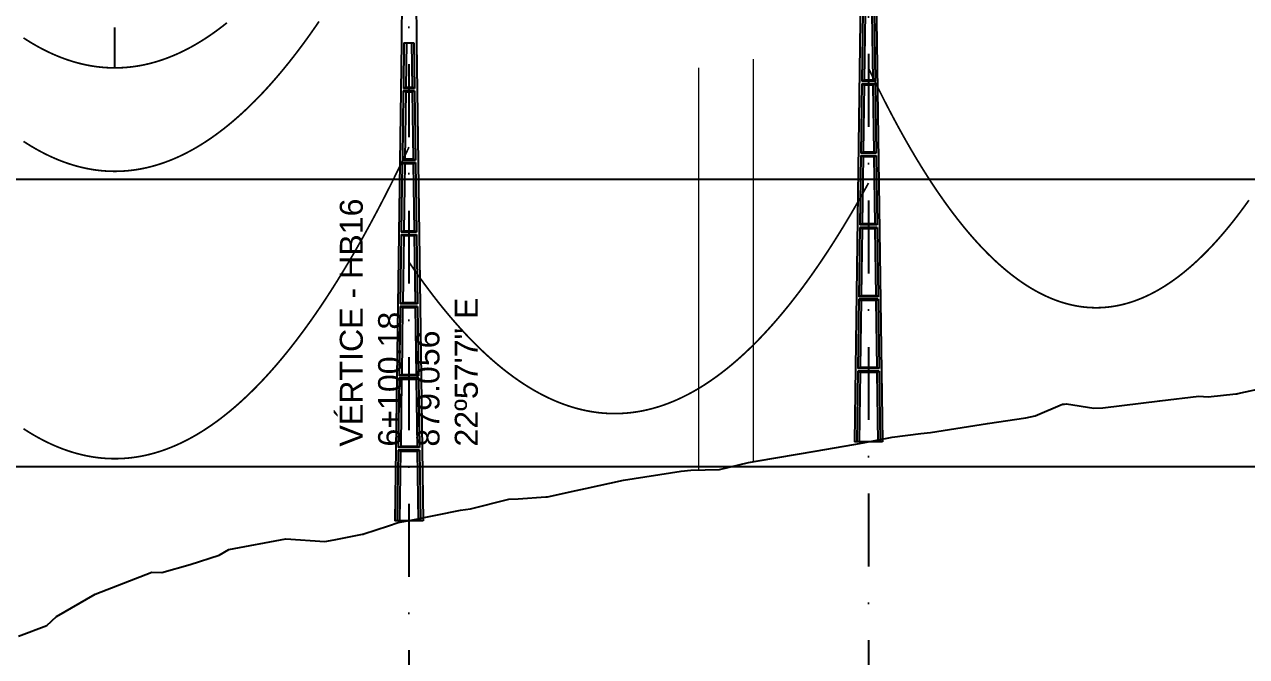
# Model space of a CAD drawing. Header units: metres. Extents: x -121 to 9872, y 3505 to 10721.
# Drawn here: x 6052.1 to 6264.7, y 6243.9 to 6353.9 of the extents above; entities that cross this region are included whole.
import ezdxf

# ---------------------------------------------------------------- set-up
doc = ezdxf.new("R2010")
doc.units = ezdxf.units.M
doc.linetypes.add('DASHDOT', pattern=[25.4, 12.7, -6.35, 0, -6.35])
doc.linetypes.add('DASHED', pattern=[0.75, 0.5, -0.25])
for name, color, linetype in [('C-ROAD-PROF', 2, 'DASHED'), ('CON-EOL - PROJEÇÃO FO TRAV', 95, 'Continuous'), ('CON-EOL- FO', 101, 'Continuous'), ('CON-EOL- PROJEÇÃO', 22, 'Continuous'), ('CON-EOL-CA ARBUTUS', 144, 'Continuous'), ('ESTRADAS', 31, 'Continuous'), ('GRID', 253, 'Continuous'), ('Perfil - Texto Geral', 7, 'Continuous'), ('POSTE DT', 7, 'Continuous')]:
    doc.layers.add(name, color=color, linetype=linetype)
doc.styles.add('Arial', font='arial.ttf')

# ---------------------------------------------------------------- blocks, each defined once
blk = doc.blocks.new('*U9')
at = {"layer": 'POSTE DT', "extrusion": (0, 1, 0)}
for p, q in [((-3.31, 463.33), (-4.05, 262)), ((-3.31, 463.33), (3.31, 463.33)), ((3.31, 463.33), (4.06, 262)), ((-4.05, 262), (-7.72, 0)), ((-4.05, 262), (-4.05, 262)), ((-2.73, 262), (-3.08, 237.05)), ((-2.73, 262), (2.75, 262)), ((-1.42, 262), (-1.77, 237.57)), ((1.43, 262), (1.77, 237.57)), ((2.75, 262), (3.1, 237.05)), ((4.06, 262), (7.72, 0)), ((-3.1, 235.74), (-3.63, 197.65)), ((3.11, 235.73), (-3.1, 235.74)), ((3.1, 237.05), (-3.08, 237.05)), ((-1.8, 235.21), (-2.32, 198.19)), ((1.8, 235.21), (2.32, 198.19)), ((3.11, 235.73), (3.65, 197.65)), ((-3.65, 196.34), (-4.19, 158.25)), ((-2.35, 195.8), (-2.87, 158.8)), ((2.35, 195.8), (2.87, 158.8)), ((3.66, 196.34), (4.2, 158.25)), ((-4.21, 156.94), (-4.74, 118.85)), ((-2.9, 156.39), (-3.42, 119.41)), ((2.91, 156.39), (3.42, 119.41)), ((4.21, 156.94), (4.75, 118.85)), ((-4.76, 117.54), (-5.29, 79.45)), ((4.77, 117.54), (-4.76, 117.54)), ((4.75, 118.85), (-4.74, 118.85)), ((-3.46, 116.98), (-3.97, 80.02)), ((3.46, 116.98), (3.98, 80.02)), ((4.77, 117.54), (5.3, 79.45)), ((-5.31, 78.14), (-5.85, 40.06)), ((5.32, 78.14), (-5.31, 78.14)), ((5.3, 79.45), (-5.29, 79.45)), ((-4.01, 77.57), (-4.53, 40.63)), ((4.01, 77.57), (4.53, 40.63)), ((5.32, 78.14), (5.85, 40.06)), ((-5.86, 38.74), (-6.41, 0)), ((5.87, 38.74), (-5.86, 38.74)), ((5.85, 40.06), (-5.85, 40.06)), ((-4.56, 38.17), (-5.1, 0)), ((4.56, 38.17), (5.1, 0)), ((5.87, 38.74), (6.41, 0)), ((-6.41, 0), (-7.72, 0)), ((-5.1, 0), (-6.41, 0)), ((5.1, 0), (-5.1, 0)), ((6.41, 0), (5.1, 0)), ((7.72, 0), (6.41, 0))]:
    blk.add_line(p, q, dxfattribs=at)
at = {"layer": 'POSTE DT', "ltscale": 3}
for points in [[(-3.65, 196.34), (3.66, 196.34)], [(-3.63, 197.65), (3.65, 197.65)], [(-4.21, 156.94), (4.21, 156.94)], [(4.2, 158.25), (-4.19, 158.25)]]:
    blk.add_lwpolyline(points, dxfattribs=at)
at = {"layer": 'POSTE DT'}
for points, knots in [([(0.25, 309.94), (0.25, 309.93), (0.25, 309.93), (0.25, 309.92), (0.25, 309.91), (0.25, 309.9), (0.25, 309.89), (0.24, 309.85), (0.22, 309.82), (0.19, 309.77), (0.16, 309.74), (0.11, 309.71), (0.08, 309.7), (0.01, 309.68), (-0.02, 309.68), (-0.08, 309.7), (-0.11, 309.71), (-0.16, 309.74), (-0.18, 309.76), (-0.21, 309.8), (-0.22, 309.82), (-0.24, 309.85), (-0.24, 309.87), (-0.25, 309.89), (-0.25, 309.9), (-0.25, 309.92), (-0.25, 309.92), (-0.25, 309.93), (-0.25, 309.94), (-0.25, 309.95), (-0.25, 309.95), (-0.25, 309.96), (-0.25, 309.97), (-0.24, 310), (-0.23, 310.02), (-0.21, 310.07), (-0.2, 310.09), (-0.15, 310.14), (-0.13, 310.15), (-0.07, 310.18), (-0.03, 310.19), (0.03, 310.19), (0.06, 310.18), (0.12, 310.16), (0.14, 310.14), (0.18, 310.11), (0.2, 310.09), (0.21, 310.06), (0.22, 310.05), (0.23, 310.04), (0.24, 310.01), (0.24, 309.99), (0.25, 309.97), (0.25, 309.96), (0.25, 309.95), (0.25, 309.94), (0.25, 309.94), (0.25, 309.94), (0.25, 309.94)], [-54.728303, -54.728303, -54.728303, -54.728303, -54.309038, -54.309038, -53.647169, -53.647169, -52.532885, -52.532885, -48.86224, -48.86224, -45.282765, -45.282765, -41.52867, -41.52867, -37.867486, -37.867486, -34.454589, -34.454589, -31.301423, -31.301423, -28.48103, -28.48103, -26.961755, -26.961755, -25.7544, -25.7544, -25.136228, -25.136228, -24.64409, -24.64409, -24.094201, -24.094201, -23.191199, -23.191199, -20.494482, -20.494482, -17.342863, -17.342863, -13.645538, -13.645538, -9.835989, -9.835989, -6.296781, -6.296781, -3.005029, -3.005029, 0, 0, 0, 1.527594, 1.527594, 3.697216, 3.697216, 4.489727, 4.489727, 5.01438, 5.01438, 5.095313, 5.095313, 5.095313, 5.095313]), ([(-3.1, 235.74), (-2.88, 235.65), (-2.67, 235.56), (-2.23, 235.39), (-2.02, 235.3), (-1.8, 235.21)], [0.055576, 0.055576, 0.055576, 0.055576, 56.767409, 56.767409, 113.50757, 113.50757, 113.50757, 113.50757]), ([(-1.77, 237.57), (-1.99, 237.49), (-2.21, 237.4), (-2.64, 237.22), (-2.86, 237.14), (-3.08, 237.05)], [0, 0, 0, 0, 56.660495, 56.660495, 113.412826, 113.412826, 113.412826, 113.412826]), ([(-1.8, 235.21), (-1.2, 235.21), (-0.6, 235.21), (0.6, 235.21), (1.2, 235.21), (1.8, 235.21)], [0, 0, 0, 0, 68.567797, 68.567797, 137.136247, 137.136247, 137.136247, 137.136247]), ([(1.77, 237.57), (1.18, 237.57), (0.59, 237.57), (-0.59, 237.57), (-1.18, 237.57), (-1.77, 237.57)], [0, 0, 0, 0, 67.306894, 67.306894, 134.614447, 134.614447, 134.614447, 134.614447]), ([(3.1, 237.05), (2.87, 237.14), (2.65, 237.23), (2.21, 237.4), (1.99, 237.49), (1.77, 237.57)], [0, 0, 0, 0, 56.738948, 56.738948, 113.38731, 113.38731, 113.38731, 113.38731]), ([(1.8, 235.21), (2.02, 235.3), (2.24, 235.38), (2.68, 235.56), (2.89, 235.65), (3.11, 235.73)], [0, 0, 0, 0, 56.845349, 56.845349, 113.599799, 113.599799, 113.599799, 113.599799]), ([(-3.65, 196.34), (-3.43, 196.25), (-3.22, 196.16), (-2.78, 195.98), (-2.57, 195.89), (-2.35, 195.8)], [0.054307, 0.054307, 0.054307, 0.054307, 63.527131, 63.527131, 127.063246, 127.063246, 127.063246, 127.063246]), ([(-2.32, 198.19), (-2.54, 198.1), (-2.76, 198.01), (-3.2, 197.83), (-3.41, 197.74), (-3.63, 197.65)], [0, 0, 0, 0, 63.412073, 63.412073, 126.777421, 126.777421, 126.777421, 126.777421]), ([(-2.35, 195.8), (-1.57, 195.8), (-0.78, 195.8), (0.79, 195.8), (1.57, 195.8), (2.35, 195.8)], [0, 0, 0, 0, 89.585713, 89.585713, 179.17191, 179.17191, 179.17191, 179.17191]), ([(2.32, 198.19), (1.55, 198.19), (0.77, 198.19), (-0.77, 198.19), (-1.55, 198.19), (-2.32, 198.19)], [0, 0, 0, 0, 88.31008, 88.31008, 176.620652, 176.620652, 176.620652, 176.620652]), ([(3.65, 197.65), (3.43, 197.74), (3.2, 197.83), (2.76, 198.01), (2.54, 198.1), (2.32, 198.19)], [0, 0, 0, 0, 63.488119, 63.488119, 126.880939, 126.880939, 126.880939, 126.880939]), ([(2.35, 195.8), (2.57, 195.89), (2.79, 195.98), (3.23, 196.16), (3.45, 196.25), (3.66, 196.34)], [0, 0, 0, 0, 63.60246, 63.60246, 127.109696, 127.109696, 127.109696, 127.109696]), ([(-4.21, 156.94), (-3.99, 156.85), (-3.77, 156.75), (-3.34, 156.57), (-3.12, 156.48), (-2.9, 156.39)], [0.053423, 0.053423, 0.053423, 0.053423, 70.429742, 70.429742, 140.90167, 140.90167, 140.90167, 140.90167]), ([(-2.87, 158.8), (-3.09, 158.71), (-3.31, 158.62), (-3.75, 158.43), (-3.97, 158.34), (-4.19, 158.25)], [0, 0, 0, 0, 70.301707, 70.301707, 140.590947, 140.590947, 140.590947, 140.590947]), ([(-2.9, 156.39), (-1.94, 156.39), (-0.97, 156.39), (0.97, 156.39), (1.94, 156.39), (2.91, 156.39)], [0, 0, 0, 0, 110.60219, 110.60219, 221.20473, 221.20473, 221.20473, 221.20473]), ([(2.87, 158.8), (1.92, 158.8), (0.96, 158.8), (-0.96, 158.8), (-1.91, 158.8), (-2.87, 158.8)], [0, 0, 0, 0, 109.314454, 109.314454, 218.629264, 218.629264, 218.629264, 218.629264]), ([(4.2, 158.25), (3.98, 158.34), (3.76, 158.44), (3.31, 158.62), (3.09, 158.71), (2.87, 158.8)], [0, 0, 0, 0, 70.379198, 70.379198, 140.659718, 140.659718, 140.659718, 140.659718]), ([(2.91, 156.39), (3.12, 156.48), (3.34, 156.57), (3.78, 156.75), (4, 156.85), (4.21, 156.94)], [0, 0, 0, 0, 70.506649, 70.506649, 140.914701, 140.914701, 140.914701, 140.914701]), ([(-4.76, 117.54), (-4.54, 117.45), (-4.32, 117.35), (-3.89, 117.17), (-3.67, 117.07), (-3.46, 116.98)], [0.052784, 0.052784, 0.052784, 0.052784, 77.438432, 77.438432, 154.950301, 154.950301, 154.950301, 154.950301]), ([(-3.42, 119.41), (-3.64, 119.32), (-3.86, 119.23), (-4.3, 119.04), (-4.52, 118.95), (-4.74, 118.85)], [0, 0, 0, 0, 77.299547, 77.299547, 154.618634, 154.618634, 154.618634, 154.618634]), ([(-3.46, 116.98), (-2.3, 116.98), (-1.15, 116.98), (1.15, 116.98), (2.31, 116.98), (3.46, 116.98)], [0, 0, 0, 0, 131.617604, 131.617604, 263.235447, 263.235447, 263.235447, 263.235447]), ([(3.42, 119.41), (2.28, 119.41), (1.14, 119.41), (-1.14, 119.41), (-2.28, 119.41), (-3.42, 119.41)], [0, 0, 0, 0, 130.319901, 130.319901, 260.640046, 260.640046, 260.640046, 260.640046]), ([(4.75, 118.85), (4.53, 118.95), (4.31, 119.04), (3.87, 119.23), (3.64, 119.32), (3.42, 119.41)], [0, 0, 0, 0, 77.381597, 77.381597, 154.66183, 154.66183, 154.66183, 154.66183]), ([(3.46, 116.98), (3.68, 117.07), (3.89, 117.17), (4.33, 117.35), (4.55, 117.45), (4.77, 117.54)], [0, 0, 0, 0, 77.520013, 77.520013, 154.938747, 154.938747, 154.938747, 154.938747]), ([(-5.31, 78.14), (-5.09, 78.05), (-4.88, 77.95), (-4.44, 77.76), (-4.23, 77.67), (-4.01, 77.57)], [0.052308, 0.052308, 0.052308, 0.052308, 84.527725, 84.527725, 169.158824, 169.158824, 169.158824, 169.158824]), ([(-3.97, 80.02), (-4.19, 79.93), (-4.41, 79.83), (-4.85, 79.64), (-5.07, 79.55), (-5.29, 79.45)], [0, 0, 0, 0, 84.379671, 84.379671, 168.809376, 168.809376, 168.809376, 168.809376]), ([(-4.01, 77.57), (-2.67, 77.57), (-1.34, 77.57), (1.34, 77.57), (2.67, 77.57), (4.01, 77.57)], [0, 0, 0, 0, 152.632212, 152.632212, 305.264569, 305.264569, 305.264569, 305.264569]), ([(3.98, 80.02), (2.65, 80.02), (1.33, 80.02), (-1.32, 80.02), (-2.65, 80.02), (-3.97, 80.02)], [0, 0, 0, 0, 151.326157, 151.326157, 302.652465, 302.652465, 302.652465, 302.652465]), ([(5.3, 79.45), (5.08, 79.55), (4.86, 79.64), (4.42, 79.83), (4.2, 79.93), (3.98, 80.02)], [0, 0, 0, 0, 84.46863, 84.46863, 168.833721, 168.833721, 168.833721, 168.833721]), ([(4.01, 77.57), (4.23, 77.67), (4.45, 77.76), (4.88, 77.95), (5.1, 78.05), (5.32, 78.14)], [0, 0, 0, 0, 84.616316, 84.616316, 169.129178, 169.129178, 169.129178, 169.129178]), ([(-4.53, 40.63), (-4.75, 40.53), (-4.97, 40.44), (-5.41, 40.25), (-5.63, 40.15), (-5.85, 40.06)], [0, 0, 0, 0, 91.523648, 91.523648, 183.126775, 183.126775, 183.126775, 183.126775]), ([(4.53, 40.63), (3.02, 40.63), (1.51, 40.63), (-1.51, 40.63), (-3.02, 40.63), (-4.53, 40.63)], [0, 0, 0, 0, 172.33304, 172.33304, 344.666151, 344.666151, 344.666151, 344.666151]), ([(5.85, 40.06), (5.63, 40.15), (5.41, 40.25), (4.97, 40.44), (4.75, 40.53), (4.53, 40.63)], [0, 0, 0, 0, 91.621326, 91.621326, 183.137324, 183.137324, 183.137324, 183.137324]), ([(-5.86, 38.74), (-5.65, 38.65), (-5.43, 38.55), (-5, 38.36), (-4.78, 38.26), (-4.56, 38.17)], [0.026524, 0.026524, 0.026524, 0.026524, 91.679563, 91.679563, 183.466041, 183.466041, 183.466041, 183.466041]), ([(-4.56, 38.17), (-3.04, 38.17), (-1.52, 38.17), (1.52, 38.17), (3.04, 38.17), (4.56, 38.17)], [0, 0, 0, 0, 173.646192, 173.646192, 347.292451, 347.292451, 347.292451, 347.292451]), ([(4.56, 38.17), (4.78, 38.26), (5, 38.36), (5.43, 38.55), (5.65, 38.65), (5.87, 38.74)], [0, 0, 0, 0, 91.776928, 91.776928, 183.448614, 183.448614, 183.448614, 183.448614])]:
    blk.add_open_spline(points, degree=3, knots=knots, dxfattribs=at)

msp = doc.modelspace()

# ---------------------------------------------------------------- linework, layer by layer
at = {"layer": 'C-ROAD-PROF', "color": 0, "linetype": 'Continuous', "lineweight": -3}
msp.add_lwpolyline([(6051.052, 6247.411), (6056.016, 6249.295), (6057.67, 6250.887), (6064.378, 6254.762), (6074.275, 6258.552), (6075.966, 6258.531), (6080.934, 6259.931), (6085.975, 6261.518), (6087.622, 6262.54), (6097.546, 6264.358), (6104.317, 6263.884), (6105.962, 6264.215), (6110.871, 6265.171), (6111.026, 6265.197), (6111.152, 6265.242), (6115.43, 6266.653), (6117.098, 6267.187), (6119.388, 6267.61), (6127.959, 6269.356), (6129.675, 6269.581), (6136.348, 6271.282), (6137.96, 6271.346), (6142.789, 6271.66), (6142.945, 6271.675), (6143.1, 6271.703), (6148.049, 6272.757), (6149.68, 6273.148), (6156.281, 6274.597), (6166.311, 6276.139), (6168.008, 6276.313), (6172.999, 6276.451), (6173.007, 6276.451), (6173.014, 6276.453), (6178.057, 6277.679), (6179.729, 6277.961), (6189.629, 6279.602), (6196.351, 6280.786), (6197.975, 6281.088), (6203.027, 6282.091), (6208.022, 6282.679), (6209.725, 6282.904), (6219.602, 6284.431), (6226.296, 6285.43), (6227.914, 6285.803), (6232.685, 6287.784), (6233.027, 6287.81), (6233.367, 6287.872), (6238.094, 6287.112), (6239.696, 6287.153), (6249.568, 6288.392), (6256.352, 6289.193), (6258.021, 6289.092), (6262.833, 6289.599), (6262.989, 6289.624), (6263.145, 6289.65), (6267.993, 6290.729)], dxfattribs=at)
at = {"layer": 'CON-EOL - PROJEÇÃO FO TRAV', "const_width": 0.3}
msp.add_lwpolyline([(6118.978, 6312.533), (6119.376, 6311.95), (6119.774, 6311.373), (6120.171, 6310.802), (6120.569, 6310.238), (6120.967, 6309.681), (6121.364, 6309.13), (6121.762, 6308.586), (6122.16, 6308.049), (6122.557, 6307.518), (6122.955, 6306.993), (6123.353, 6306.475), (6123.75, 6305.964), (6124.148, 6305.459), (6124.546, 6304.961), (6124.943, 6304.469), (6125.341, 6303.984), (6125.739, 6303.505), (6126.136, 6303.033), (6126.534, 6302.567), (6126.932, 6302.108), (6127.329, 6301.656), (6127.727, 6301.21), (6128.125, 6300.77), (6128.522, 6300.337), (6128.92, 6299.911), (6129.318, 6299.491), (6129.715, 6299.078), (6130.113, 6298.671), (6130.511, 6298.271), (6130.908, 6297.877), (6131.306, 6297.49), (6131.704, 6297.109), (6132.101, 6296.735), (6132.499, 6296.368), (6132.896, 6296.006), (6133.294, 6295.652), (6133.692, 6295.304), (6134.089, 6294.962), (6134.487, 6294.627), (6134.885, 6294.299), (6135.282, 6293.977), (6135.68, 6293.661), (6136.078, 6293.352), (6136.475, 6293.05), (6136.873, 6292.754), (6137.271, 6292.464), (6137.668, 6292.182), (6138.066, 6291.905), (6138.464, 6291.635), (6138.861, 6291.372), (6139.259, 6291.115), (6139.657, 6290.865), (6140.054, 6290.621), (6140.452, 6290.383), (6140.85, 6290.153), (6141.247, 6289.928), (6141.645, 6289.71), (6142.043, 6289.499), (6142.44, 6289.294), (6142.838, 6289.096), (6143.236, 6288.904), (6143.633, 6288.719), (6144.031, 6288.54), (6144.429, 6288.368), (6144.826, 6288.202), (6145.224, 6288.042), (6145.622, 6287.89), (6146.019, 6287.743), (6146.417, 6287.604), (6146.815, 6287.47), (6147.212, 6287.343), (6147.61, 6287.223), (6148.008, 6287.109), (6148.405, 6287.002), (6148.803, 6286.901), (6149.201, 6286.807), (6149.598, 6286.719), (6149.996, 6286.638), (6150.394, 6286.563), (6150.791, 6286.494), (6151.189, 6286.433), (6151.587, 6286.377), (6151.984, 6286.328), (6152.382, 6286.286), (6152.78, 6286.25), (6153.177, 6286.221), (6153.575, 6286.198), (6153.973, 6286.181), (6154.37, 6286.172), (6154.768, 6286.168), (6155.166, 6286.171), (6155.563, 6286.181), (6155.961, 6286.197), (6156.359, 6286.22), (6156.756, 6286.249), (6157.154, 6286.284), (6157.552, 6286.326), (6157.949, 6286.375), (6158.347, 6286.43), (6158.744, 6286.491), (6159.142, 6286.56), (6159.54, 6286.634), (6159.937, 6286.715), (6160.335, 6286.803), (6160.733, 6286.897), (6161.13, 6286.997), (6161.528, 6287.104), (6161.926, 6287.218), (6162.323, 6287.338), (6162.721, 6287.464), (6163.119, 6287.597), (6163.516, 6287.737), (6163.914, 6287.883), (6164.312, 6288.035), (6164.709, 6288.194), (6165.107, 6288.36), (6165.505, 6288.532), (6165.902, 6288.71), (6166.3, 6288.896), (6166.698, 6289.087), (6167.095, 6289.285), (6167.493, 6289.49), (6167.891, 6289.701), (6168.288, 6289.918), (6168.686, 6290.142), (6169.084, 6290.373), (6169.481, 6290.61), (6169.879, 6290.853), (6170.277, 6291.103), (6170.674, 6291.36), (6171.072, 6291.623), (6171.47, 6291.893), (6171.867, 6292.169), (6172.265, 6292.451), (6172.663, 6292.741), (6173.06, 6293.036), (6173.458, 6293.338), (6173.856, 6293.647), (6174.253, 6293.962), (6174.651, 6294.284), (6175.049, 6294.612), (6175.446, 6294.947), (6175.844, 6295.288), (6176.242, 6295.636), (6176.639, 6295.99), (6177.037, 6296.351), (6177.435, 6296.718), (6177.832, 6297.092), (6178.23, 6297.473), (6178.628, 6297.859), (6179.025, 6298.253), (6179.423, 6298.653), (6179.821, 6299.059), (6180.218, 6299.472), (6180.616, 6299.892), (6181.014, 6300.318), (6181.411, 6300.751), (6181.809, 6301.19), (6182.207, 6301.635), (6182.604, 6302.088), (6183.002, 6302.546), (6183.4, 6303.012), (6183.797, 6303.484), (6184.195, 6303.962), (6184.593, 6304.447), (6184.99, 6304.938), (6185.388, 6305.436), (6185.785, 6305.941), (6186.183, 6306.452), (6186.581, 6306.97), (6186.978, 6307.494), (6187.376, 6308.025), (6187.774, 6308.562), (6188.171, 6309.106), (6188.569, 6309.656), (6188.967, 6310.213), (6189.364, 6310.777), (6189.762, 6311.347), (6190.16, 6311.923), (6190.557, 6312.507), (6190.955, 6313.096), (6191.353, 6313.693), (6191.75, 6314.296), (6192.148, 6314.905), (6192.546, 6315.521), (6192.943, 6316.144), (6193.341, 6316.773), (6193.739, 6317.409), (6194.136, 6318.051), (6194.534, 6318.7), (6194.932, 6319.356), (6195.329, 6320.018), (6195.727, 6320.686), (6196.125, 6321.362), (6196.522, 6322.043), (6196.92, 6322.732), (6197.318, 6323.427), (6197.715, 6324.129), (6198.113, 6324.837), (6198.511, 6325.552), (6198.908, 6326.273)], dxfattribs=at)
at = {"layer": 'CON-EOL- FO', "const_width": 0.3}
msp.add_lwpolyline([(6051.93, 6333.533), (6052.302, 6333.291), (6052.675, 6333.055), (6053.047, 6332.825), (6053.42, 6332.601), (6053.792, 6332.382), (6054.165, 6332.169), (6054.537, 6331.962), (6054.91, 6331.76), (6055.282, 6331.565), (6055.655, 6331.375), (6056.027, 6331.19), (6056.4, 6331.012), (6056.772, 6330.839), (6057.145, 6330.672), (6057.517, 6330.511), (6057.89, 6330.355), (6058.262, 6330.205), (6058.635, 6330.061), (6059.007, 6329.923), (6059.38, 6329.79), (6059.752, 6329.663), (6060.125, 6329.542), (6060.497, 6329.426), (6060.869, 6329.317), (6061.242, 6329.213), (6061.614, 6329.114), (6061.987, 6329.022), (6062.359, 6328.935), (6062.732, 6328.854), (6063.104, 6328.779), (6063.477, 6328.709), (6063.849, 6328.645), (6064.222, 6328.587), (6064.594, 6328.534), (6064.967, 6328.488), (6065.339, 6328.447), (6065.712, 6328.411), (6066.084, 6328.382), (6066.457, 6328.358), (6066.829, 6328.34), (6067.202, 6328.328), (6067.574, 6328.321), (6067.947, 6328.32), (6068.319, 6328.325), (6068.692, 6328.335), (6069.064, 6328.352), (6069.437, 6328.374), (6069.809, 6328.401), (6070.182, 6328.435), (6070.554, 6328.474), (6070.927, 6328.519), (6071.299, 6328.57), (6071.672, 6328.626), (6072.044, 6328.688), (6072.417, 6328.756), (6072.789, 6328.829), (6073.162, 6328.909), (6073.534, 6328.994), (6073.907, 6329.084), (6074.279, 6329.181), (6074.652, 6329.283), (6075.024, 6329.391), (6075.397, 6329.505), (6075.769, 6329.624), (6076.142, 6329.749), (6076.514, 6329.88), (6076.887, 6330.017), (6077.259, 6330.159), (6077.632, 6330.307), (6078.004, 6330.461), (6078.377, 6330.62), (6078.749, 6330.785), (6079.122, 6330.956), (6079.494, 6331.133), (6079.867, 6331.315), (6080.239, 6331.504), (6080.612, 6331.697), (6080.984, 6331.897), (6081.357, 6332.102), (6081.729, 6332.314), (6082.102, 6332.53), (6082.474, 6332.753), (6082.847, 6332.981), (6083.219, 6333.215), (6083.592, 6333.455), (6083.964, 6333.701), (6084.337, 6333.952), (6084.709, 6334.209), (6085.082, 6334.472), (6085.454, 6334.74), (6085.826, 6335.014), (6086.199, 6335.294), (6086.571, 6335.58), (6086.944, 6335.871), (6087.316, 6336.169), (6087.689, 6336.472), (6088.061, 6336.78), (6088.434, 6337.095), (6088.806, 6337.415), (6089.179, 6337.741), (6089.551, 6338.073), (6089.924, 6338.41), (6090.296, 6338.753), (6090.669, 6339.102), (6091.041, 6339.457), (6091.414, 6339.817), (6091.786, 6340.184), (6092.159, 6340.555), (6092.531, 6340.933), (6092.904, 6341.317), (6093.276, 6341.706), (6093.649, 6342.101), (6094.021, 6342.502), (6094.394, 6342.908), (6094.766, 6343.32), (6095.139, 6343.738), (6095.511, 6344.162), (6095.884, 6344.592), (6096.256, 6345.027), (6096.629, 6345.468), (6097.001, 6345.915), (6097.374, 6346.368), (6097.746, 6346.826), (6098.119, 6347.29), (6098.491, 6347.76), (6098.864, 6348.236), (6099.236, 6348.717), (6099.609, 6349.205), (6099.981, 6349.698), (6100.354, 6350.196), (6100.726, 6350.701), (6101.099, 6351.211), (6101.471, 6351.728), (6101.844, 6352.25), (6102.216, 6352.777), (6102.589, 6353.311), (6102.961, 6353.85), (6103.334, 6354.395)], dxfattribs=at)
at = {"layer": 'CON-EOL- PROJEÇÃO', "lineweight": 30, "const_width": 0.3}
for points in [[(6198.908, 6346.273), (6199.257, 6345.541), (6199.605, 6344.815), (6199.953, 6344.096), (6200.301, 6343.383), (6200.65, 6342.677), (6200.998, 6341.977), (6201.346, 6341.284), (6201.694, 6340.597), (6202.043, 6339.917), (6202.391, 6339.244), (6202.739, 6338.577), (6203.087, 6337.917), (6203.436, 6337.263), (6203.784, 6336.615), (6204.132, 6335.975), (6204.48, 6335.34), (6204.829, 6334.713), (6205.177, 6334.091), (6205.525, 6333.477), (6205.874, 6332.868), (6206.222, 6332.267), (6206.57, 6331.672), (6206.918, 6331.083), (6207.267, 6330.501), (6207.615, 6329.925), (6207.963, 6329.356), (6208.311, 6328.794), (6208.66, 6328.237), (6209.008, 6327.688), (6209.356, 6327.145), (6209.704, 6326.608), (6210.053, 6326.078), (6210.401, 6325.554), (6210.749, 6325.037), (6211.097, 6324.527), (6211.446, 6324.023), (6211.794, 6323.525), (6212.142, 6323.034), (6212.49, 6322.549), (6212.839, 6322.071), (6213.187, 6321.599), (6213.535, 6321.134), (6213.883, 6320.675), (6214.232, 6320.223), (6214.58, 6319.777), (6214.928, 6319.338), (6215.276, 6318.905), (6215.625, 6318.478), (6215.973, 6318.059), (6216.321, 6317.645), (6216.67, 6317.238), (6217.018, 6316.838), (6217.366, 6316.443), (6217.714, 6316.056), (6218.063, 6315.675), (6218.411, 6315.3), (6218.759, 6314.932), (6219.107, 6314.57), (6219.456, 6314.215), (6219.804, 6313.866), (6220.152, 6313.523), (6220.5, 6313.187), (6220.849, 6312.858), (6221.197, 6312.535), (6221.545, 6312.218), (6221.893, 6311.908), (6222.242, 6311.604), (6222.59, 6311.307), (6222.938, 6311.016), (6223.286, 6310.732), (6223.635, 6310.454), (6223.983, 6310.182), (6224.331, 6309.917), (6224.679, 6309.659), (6225.028, 6309.406), (6225.376, 6309.161), (6225.724, 6308.921), (6226.073, 6308.689), (6226.421, 6308.462), (6226.769, 6308.242), (6227.117, 6308.028), (6227.466, 6307.821), (6227.814, 6307.621), (6228.162, 6307.426), (6228.51, 6307.238), (6228.859, 6307.057), (6229.207, 6306.882), (6229.555, 6306.714), (6229.903, 6306.551), (6230.252, 6306.396), (6230.6, 6306.246), (6230.948, 6306.104), (6231.296, 6305.967), (6231.645, 6305.837), (6231.993, 6305.714), (6232.341, 6305.596), (6232.689, 6305.486), (6233.038, 6305.381), (6233.386, 6305.283), (6233.734, 6305.192), (6234.082, 6305.107), (6234.431, 6305.028), (6234.779, 6304.956), (6235.127, 6304.89), (6235.475, 6304.831), (6235.824, 6304.778), (6236.172, 6304.732), (6236.52, 6304.692), (6236.869, 6304.658), (6237.217, 6304.631), (6237.565, 6304.61), (6237.913, 6304.595), (6238.262, 6304.587), (6238.61, 6304.586), (6238.958, 6304.591), (6239.306, 6304.602), (6239.655, 6304.62), (6240.003, 6304.644), (6240.351, 6304.674), (6240.699, 6304.711), (6241.048, 6304.755), (6241.396, 6304.805), (6241.744, 6304.861), (6242.092, 6304.924), (6242.441, 6304.993), (6242.789, 6305.068), (6243.137, 6305.15), (6243.485, 6305.238), (6243.834, 6305.333), (6244.182, 6305.434), (6244.53, 6305.542), (6244.878, 6305.656), (6245.227, 6305.777), (6245.575, 6305.903), (6245.923, 6306.037), (6246.272, 6306.176), (6246.62, 6306.323), (6246.968, 6306.475), (6247.316, 6306.634), (6247.665, 6306.8), (6248.013, 6306.972), (6248.361, 6307.15), (6248.709, 6307.335), (6249.058, 6307.526), (6249.406, 6307.723), (6249.754, 6307.927), (6250.102, 6308.138), (6250.451, 6308.355), (6250.799, 6308.578), (6251.147, 6308.808), (6251.495, 6309.044), (6251.844, 6309.287), (6252.192, 6309.536), (6252.54, 6309.791), (6252.888, 6310.053), (6253.237, 6310.322), (6253.585, 6310.597), (6253.933, 6310.878), (6254.281, 6311.166), (6254.63, 6311.46), (6254.978, 6311.76), (6255.326, 6312.067), (6255.674, 6312.381), (6256.023, 6312.701), (6256.371, 6313.027), (6256.719, 6313.36), (6257.068, 6313.699), (6257.416, 6314.045), (6257.764, 6314.397), (6258.112, 6314.756), (6258.461, 6315.121), (6258.809, 6315.493), (6259.157, 6315.871), (6259.505, 6316.255), (6259.854, 6316.646), (6260.202, 6317.043), (6260.55, 6317.447), (6260.898, 6317.858), (6261.247, 6318.274), (6261.595, 6318.698), (6261.943, 6319.128), (6262.291, 6319.564), (6262.64, 6320.006), (6262.988, 6320.456), (6263.336, 6320.911), (6263.684, 6321.373), (6264.033, 6321.842), (6264.381, 6322.317), (6264.729, 6322.798), (6265.077, 6323.286)], [(6051.93, 6283.533), (6052.302, 6283.291), (6052.675, 6283.055), (6053.047, 6282.825), (6053.42, 6282.601), (6053.792, 6282.382), (6054.165, 6282.169), (6054.537, 6281.962), (6054.91, 6281.76), (6055.282, 6281.565), (6055.655, 6281.375), (6056.027, 6281.19), (6056.4, 6281.012), (6056.772, 6280.839), (6057.145, 6280.672), (6057.517, 6280.511), (6057.89, 6280.355), (6058.262, 6280.205), (6058.635, 6280.061), (6059.007, 6279.923), (6059.38, 6279.79), (6059.752, 6279.663), (6060.125, 6279.542), (6060.497, 6279.426), (6060.869, 6279.317), (6061.242, 6279.213), (6061.614, 6279.114), (6061.987, 6279.022), (6062.359, 6278.935), (6062.732, 6278.854), (6063.104, 6278.779), (6063.477, 6278.709), (6063.849, 6278.645), (6064.222, 6278.587), (6064.594, 6278.534), (6064.967, 6278.488), (6065.339, 6278.447), (6065.712, 6278.411), (6066.084, 6278.382), (6066.457, 6278.358), (6066.829, 6278.34), (6067.202, 6278.328), (6067.574, 6278.321), (6067.947, 6278.32), (6068.319, 6278.325), (6068.692, 6278.335), (6069.064, 6278.352), (6069.437, 6278.374), (6069.809, 6278.401), (6070.182, 6278.435), (6070.554, 6278.474), (6070.927, 6278.519), (6071.299, 6278.57), (6071.672, 6278.626), (6072.044, 6278.688), (6072.417, 6278.756), (6072.789, 6278.829), (6073.162, 6278.909), (6073.534, 6278.994), (6073.907, 6279.084), (6074.279, 6279.181), (6074.652, 6279.283), (6075.024, 6279.391), (6075.397, 6279.505), (6075.769, 6279.624), (6076.142, 6279.749), (6076.514, 6279.88), (6076.887, 6280.017), (6077.259, 6280.159), (6077.632, 6280.307), (6078.004, 6280.461), (6078.377, 6280.62), (6078.749, 6280.785), (6079.122, 6280.956), (6079.494, 6281.133), (6079.867, 6281.315), (6080.239, 6281.504), (6080.612, 6281.697), (6080.984, 6281.897), (6081.357, 6282.102), (6081.729, 6282.314), (6082.102, 6282.53), (6082.474, 6282.753), (6082.847, 6282.981), (6083.219, 6283.215), (6083.592, 6283.455), (6083.964, 6283.701), (6084.337, 6283.952), (6084.709, 6284.209), (6085.082, 6284.472), (6085.454, 6284.74), (6085.826, 6285.014), (6086.199, 6285.294), (6086.571, 6285.58), (6086.944, 6285.871), (6087.316, 6286.169), (6087.689, 6286.472), (6088.061, 6286.78), (6088.434, 6287.095), (6088.806, 6287.415), (6089.179, 6287.741), (6089.551, 6288.073), (6089.924, 6288.41), (6090.296, 6288.753), (6090.669, 6289.102), (6091.041, 6289.457), (6091.414, 6289.817), (6091.786, 6290.184), (6092.159, 6290.555), (6092.531, 6290.933), (6092.904, 6291.317), (6093.276, 6291.706), (6093.649, 6292.101), (6094.021, 6292.502), (6094.394, 6292.908), (6094.766, 6293.32), (6095.139, 6293.738), (6095.511, 6294.162), (6095.884, 6294.592), (6096.256, 6295.027), (6096.629, 6295.468), (6097.001, 6295.915), (6097.374, 6296.368), (6097.746, 6296.826), (6098.119, 6297.29), (6098.491, 6297.76), (6098.864, 6298.236), (6099.236, 6298.717), (6099.609, 6299.205), (6099.981, 6299.698), (6100.354, 6300.196), (6100.726, 6300.701), (6101.099, 6301.211), (6101.471, 6301.728), (6101.844, 6302.25), (6102.216, 6302.777), (6102.589, 6303.311), (6102.961, 6303.85), (6103.334, 6304.395), (6103.706, 6304.946), (6104.079, 6305.503), (6104.451, 6306.065), (6104.824, 6306.633), (6105.196, 6307.207), (6105.569, 6307.787), (6105.941, 6308.373), (6106.314, 6308.964), (6106.686, 6309.561), (6107.059, 6310.164), (6107.431, 6310.773), (6107.804, 6311.388), (6108.176, 6312.008), (6108.549, 6312.635), (6108.921, 6313.267), (6109.294, 6313.904), (6109.666, 6314.548), (6110.039, 6315.198), (6110.411, 6315.853), (6110.783, 6316.514), (6111.156, 6317.181), (6111.528, 6317.854), (6111.901, 6318.532), (6112.273, 6319.217), (6112.646, 6319.907), (6113.018, 6320.603), (6113.391, 6321.305), (6113.763, 6322.012), (6114.136, 6322.726), (6114.508, 6323.445), (6114.881, 6324.171), (6115.253, 6324.902), (6115.626, 6325.638), (6115.998, 6326.381), (6116.371, 6327.13), (6116.743, 6327.884), (6117.116, 6328.644), (6117.488, 6329.41), (6117.861, 6330.182), (6118.233, 6330.96), (6118.606, 6331.744), (6118.978, 6332.533)]]:
    msp.add_lwpolyline(points, dxfattribs=at)
at = {"layer": 'CON-EOL-CA ARBUTUS'}
msp.add_line((6067.82, 6346.32), (6067.82, 6353.32), dxfattribs=at)
at = {"layer": 'CON-EOL-CA ARBUTUS', "const_width": 0.3}
msp.add_lwpolyline([(6051.93, 6351.533), (6052.302, 6351.291), (6052.675, 6351.055), (6053.047, 6350.825), (6053.42, 6350.601), (6053.792, 6350.382), (6054.165, 6350.169), (6054.537, 6349.962), (6054.91, 6349.76), (6055.282, 6349.565), (6055.655, 6349.375), (6056.027, 6349.19), (6056.4, 6349.012), (6056.772, 6348.839), (6057.145, 6348.672), (6057.517, 6348.511), (6057.89, 6348.355), (6058.262, 6348.205), (6058.635, 6348.061), (6059.007, 6347.923), (6059.38, 6347.79), (6059.752, 6347.663), (6060.125, 6347.542), (6060.497, 6347.426), (6060.869, 6347.317), (6061.242, 6347.213), (6061.614, 6347.114), (6061.987, 6347.022), (6062.359, 6346.935), (6062.732, 6346.854), (6063.104, 6346.779), (6063.477, 6346.709), (6063.849, 6346.645), (6064.222, 6346.587), (6064.594, 6346.534), (6064.967, 6346.488), (6065.339, 6346.447), (6065.712, 6346.411), (6066.084, 6346.382), (6066.457, 6346.358), (6066.829, 6346.34), (6067.202, 6346.328), (6067.574, 6346.321), (6067.947, 6346.32), (6068.319, 6346.325), (6068.692, 6346.335), (6069.064, 6346.352), (6069.437, 6346.374), (6069.809, 6346.401), (6070.182, 6346.435), (6070.554, 6346.474), (6070.927, 6346.519), (6071.299, 6346.57), (6071.672, 6346.626), (6072.044, 6346.688), (6072.417, 6346.756), (6072.789, 6346.829), (6073.162, 6346.909), (6073.534, 6346.994), (6073.907, 6347.084), (6074.279, 6347.181), (6074.652, 6347.283), (6075.024, 6347.391), (6075.397, 6347.505), (6075.769, 6347.624), (6076.142, 6347.749), (6076.514, 6347.88), (6076.887, 6348.017), (6077.259, 6348.159), (6077.632, 6348.307), (6078.004, 6348.461), (6078.377, 6348.62), (6078.749, 6348.785), (6079.122, 6348.956), (6079.494, 6349.133), (6079.867, 6349.315), (6080.239, 6349.504), (6080.612, 6349.697), (6080.984, 6349.897), (6081.357, 6350.102), (6081.729, 6350.314), (6082.102, 6350.53), (6082.474, 6350.753), (6082.847, 6350.981), (6083.219, 6351.215), (6083.592, 6351.455), (6083.964, 6351.701), (6084.337, 6351.952), (6084.709, 6352.209), (6085.082, 6352.472), (6085.454, 6352.74), (6085.826, 6353.014), (6086.199, 6353.294), (6086.571, 6353.58), (6086.944, 6353.871), (6087.316, 6354.169)], dxfattribs=at)
at = {"layer": 'ESTRADAS', "color": 40, "lineweight": 5, "true_color": 0xffaa00}
for points in [[(6178.898, 6277.819), (6178.898, 6347.819)], [(6169.389, 6276.348), (6169.389, 6346.348)]]:
    msp.add_lwpolyline(points, dxfattribs=at)
at = {"layer": 'GRID', "linetype": 'DASHDOT'}
for p, q in [((6198.908, 7878.752), (6198.908, 5511.984)), ((6118.978, 7876.973), (6118.978, 5510.205))]:
    msp.add_line(p, q, dxfattribs=at)
at = {"layer": 'GRID'}
for points in [[(-30.298, 6326.973), (7827.812, 6326.973)], [(-30.298, 6276.973), (7827.812, 6276.973)]]:
    msp.add_lwpolyline(points, dxfattribs=at)

# ---------------------------------------------------------------- block references
at = {"layer": 'POSTE DT', "xscale": 0.3172702451939489, "yscale": 0.3172702451939489, "zscale": 0.3172702451939489}
for p in [(6198.908, 6281.273), (6118.978, 6267.534)]:
    msp.add_blockref('*U9', p, dxfattribs=at)

# ---------------------------------------------------------------- texts
at = {"layer": 'Perfil - Texto Geral', "linetype": 'ByBlock', "insert": (6118.978, 6280.425), "char_height": 4, "attachment_point": 4, "rotation": 90, "style": 'Arial'}
msp.add_mtext('VÉRTICE - HB16\\P6+100.18\\P879.056\\P22º57\'7" E', dxfattribs=at)

doc.saveas('drawing.dxf')
